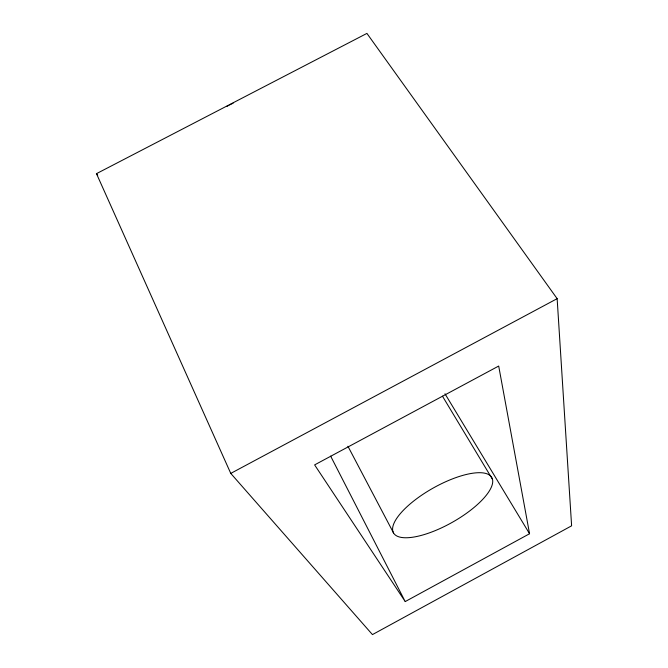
<?xml version="1.0" encoding="UTF-8"?>
<svg xmlns="http://www.w3.org/2000/svg" width="668" height="668" viewBox="0 0 668 668"><rect width="100%" height="100%" fill="white"/><g stroke="black" fill="none" stroke-linecap="round" stroke-linejoin="round"><path stroke-width="1" d="M405.209 601.576L529.557 533.74L498.695 366.047L314.62 464.895L405.209 601.576L330.643 456.127M96.518 173.638L366.924 33.4L557.145 298.663L230.761 473.403L96.384 173.455L97.703 175.35M230.644 473.27L372.452 634.6L571.616 525.816L557.145 298.663M444.988 393.778L529.557 533.74M442.45 396.157L492.483 479.298A56.396 19.614 -29.4 0 1 422.001 535.21A56.396 19.614 -29.4 0 1 413.484 501.192A56.396 19.614 -29.4 0 1 492.483 479.298M347.928 446.257L393.536 532.939M226.728 106.471A79.066 54.358 -29.8 0 1 228.481 105.519M229.366 105.06A79.066 54.358 -29.8 0 1 233.115 103.198"/></g></svg>
